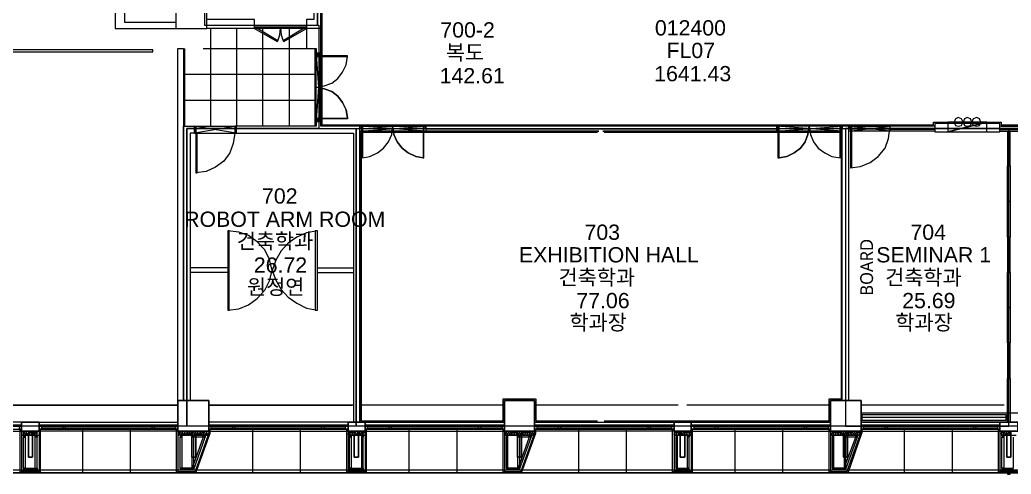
# Model space of a CAD drawing. Header units: millimetres. Extents: x -4033 to 126988, y -1911 to 106718.
# Drawn here: x 60194 to 82998, y 19379 to 29826 of the extents above; entities that cross this region are included whole.
import ezdxf

# ---------------------------------------------------------------- set-up
doc = ezdxf.new("R2010")
doc.units = ezdxf.units.MM
doc.layers.add('PDF_문자', color=7, linetype='Continuous')
doc.layers.add('PDF_형상', color=7, linetype='Continuous')
doc.styles.add('PDF 맑은 고딕', font='malgun.ttf')
doc.styles.add('PDF 맑은고딕Semilight', font='arial.ttf')

msp = doc.modelspace()

# ---------------------------------------------------------------- linework, layer by layer
at = {"layer": 'PDF_형상', "lineweight": 5}
for points in [[(67070, 29704), (67070, 27331), (64037, 27331), (64037, 20479), (22940, 20479), (22940, 24471), (22940, 27017), (22940, 29704), (22940, 32124), (22940, 38976), (64445, 38976), (64445, 32517), (64445, 29704), (67038, 29704)], [(64445, 32517), (64445, 29704), (67038, 29704), (67038, 30977), (67038, 32517)], [(67117, 27410), (67148, 27410), (67148, 30490), (67117, 30490)], [(64492, 29626), (64492, 30317), (63785, 30317), (63785, 29626)], [(66127, 29343), (65608, 29657), (65592, 29626), (66111, 29327)], [(66787, 29626), (66771, 29657), (66252, 29343), (66268, 29327)], [(58017, 29091), (63251, 29091), (63251, 29138), (58017, 29138)], [(63958, 21076), (63832, 21076), (63832, 29170), (63958, 29170)], [(67007, 29060), (67117, 29060), (67117, 29028), (67007, 29028)], [(67007, 29060), (67007, 29028), (67117, 29028), (67117, 29060)], [(67070, 28981), (67070, 28997), (67054, 28981)], [(64209, 27378), (65168, 27378), (64209, 27221), (65168, 27221)], [(67007, 27520), (67007, 27488), (67117, 27488), (67117, 27520)], [(67070, 27567), (67054, 27567), (67054, 27551), (67070, 27551)], [(68013, 27378), (69537, 27378), (69537, 27268), (68013, 27268), (69537, 27378), (69537, 27268)], [(79108, 27378), (77599, 27378), (77599, 27268), (79108, 27268), (77599, 27378), (77599, 27268)], [(79265, 27378), (80208, 27378), (80208, 27268), (79265, 27268), (80208, 27378), (80208, 27268)], [(79328, 27378), (79328, 26420), (79312, 26420), (79312, 27378)], [(81245, 27253), (82738, 27253), (82738, 27441), (81245, 27441)], [(82440, 27473), (81544, 27253), (82440, 27253), (82440, 27473), (81544, 27473), (81544, 27253)], [(81544, 27253), (82440, 27253), (82440, 27473), (81544, 27473)], [(81890, 27473), (81858, 27551), (81780, 27583), (81717, 27551), (81685, 27473), (81717, 27394), (81780, 27378), (81858, 27394)], [(81890, 27473), (81858, 27551), (81780, 27583), (81717, 27551), (81685, 27473), (81717, 27394), (81780, 27378), (81858, 27394)], [(82094, 27473), (82062, 27551), (81984, 27583), (81921, 27551), (81890, 27473), (81921, 27394), (81984, 27378), (82062, 27394)], [(82094, 27473), (82062, 27551), (81984, 27583), (81921, 27551), (81890, 27473), (81921, 27394), (81984, 27378), (82062, 27394)], [(82298, 27473), (82267, 27551), (82204, 27583), (82125, 27551), (82094, 27473), (82125, 27394), (82204, 27378), (82267, 27394)], [(67934, 20479), (64037, 20479), (64037, 27331), (67934, 27331)], [(64241, 27221), (64241, 26310), (64272, 26310), (64272, 27221)], [(67934, 27331), (79186, 27331), (79186, 20479), (67934, 20479)], [(68076, 27331), (68060, 27331), (68060, 27315), (68076, 27315)], [(69490, 27315), (69490, 27331), (69474, 27331), (69474, 27315)], [(77646, 27315), (77646, 27331), (77631, 27315)], [(79076, 27331), (79061, 27331), (79061, 27315), (79076, 27315)], [(90439, 27331), (86667, 27331), (86667, 20479), (82943, 20479), (82943, 27331), (79186, 27331), (79186, 20479), (82943, 20479), (82943, 27331), (86667, 27331), (86667, 20479), (90439, 20479)], [(79328, 27331), (79312, 27331), (79312, 27315), (79328, 27315)], [(82738, 27268), (86620, 27268)], [(82974, 27268), (82911, 27268), (82911, 26467), (82974, 26467), (82974, 25650), (82911, 25650), (82911, 26467), (82974, 26467)], [(82974, 25650), (82974, 24832), (82911, 24832), (82911, 25650)], [(82974, 24832), (82911, 24832), (82911, 24015), (82974, 24015), (82974, 23214), (82911, 23214), (82911, 24015), (82974, 24015)], [(82974, 23214), (82974, 22396), (82911, 22396), (82911, 23214)], [(82974, 22396), (82911, 22396), (82911, 21579), (82974, 21579), (82974, 20778), (82911, 20778), (82911, 21579), (82974, 21579)], [(64539, 20369), (64539, 21076), (63832, 21076), (63832, 20369)], [(64539, 21076), (63832, 21076), (63832, 20369), (64539, 20369)], [(63832, 20369), (63832, 21076), (64539, 21076), (64539, 20369)], [(72036, 20369), (72036, 21076), (71344, 21076), (71344, 20369)], [(72036, 21076), (71344, 21076), (71344, 20369), (72036, 20369)], [(71344, 20369), (71344, 21076), (72036, 21076), (72036, 20369)], [(79548, 20369), (79548, 21076), (78841, 21076), (78841, 20369)], [(79548, 21076), (78841, 21076), (78841, 20369), (79548, 20369)], [(78841, 20369), (78841, 21076), (79548, 21076), (79548, 20369)], [(63832, 20966), (57043, 20966)], [(82911, 20778), (79548, 20778), (79548, 20573), (82911, 20573)], [(86337, 20778), (82974, 20778), (82974, 20573), (86337, 20573)], [(57043, 20573), (57043, 20369), (60233, 20369), (60233, 20573)], [(60233, 20573), (60233, 20369), (60642, 20369), (60642, 20573), (63832, 20573), (63832, 20369), (60642, 20369), (60642, 20573)], [(60642, 20573), (60642, 20369), (60233, 20369), (60233, 20573)], [(64539, 20573), (64539, 20369), (67745, 20369), (68138, 20369), (68138, 20573), (67745, 20573), (67745, 20369), (67745, 20573)], [(68138, 20573), (68138, 20369), (67745, 20369), (67745, 20573)], [(75635, 20369), (75619, 20369), (75619, 20338), (75635, 20306), (75635, 20291), (75619, 20275), (75603, 20275), (75603, 20291), (75603, 20306), (75603, 20338), (75603, 20369), (75588, 20369), (75572, 20369), (75572, 20338), (75588, 20306), (75588, 20291), (75572, 20275), (75556, 20275), (75540, 20291), (75540, 20306), (75556, 20338), (75556, 20369), (75540, 20369), (75525, 20369), (75525, 20338), (75540, 20306), (75540, 20291), (75525, 20275), (75509, 20275), (75493, 20291), (75493, 20306), (75509, 20338), (75509, 20369), (75493, 20369), (75478, 20369), (75478, 20338), (75478, 20306), (75478, 20291), (75478, 20275), (75462, 20275), (75446, 20291), (75446, 20306), (75462, 20338), (75462, 20369), (75446, 20369), (75430, 20369), (75415, 20338), (75399, 20369), (75383, 20369), (75368, 20369), (75368, 20338), (75383, 20306), (75383, 20291), (75368, 20275), (75352, 20275), (75352, 20291), (75352, 20306), (75352, 20338), (75352, 20369), (75336, 20369), (75320, 20369), (75320, 20338), (75336, 20306), (75336, 20291), (75320, 20275), (75305, 20275), (75289, 20291), (75289, 20306), (75305, 20338), (75305, 20369), (75289, 20369), (75273, 20369), (75273, 20338), (75289, 20306), (75289, 20291), (75273, 20275), (75258, 20275), (75242, 20291), (75242, 20306), (75258, 20338), (75258, 20369), (75242, 20369), (72036, 20369), (72036, 20573), (75242, 20573), (75242, 20369)], [(75242, 20573), (75635, 20573), (75635, 20369), (75242, 20369)], [(83147, 20573), (86337, 20573), (86337, 20369), (83147, 20369), (83147, 20573), (83147, 20369), (82738, 20369), (82738, 20573), (79548, 20573), (79548, 20369), (82738, 20369), (82738, 20573)], [(82880, 20746), (79564, 20746), (79564, 20621), (82880, 20621)], [(82738, 20573), (82738, 20369), (83147, 20369), (83147, 20573)], [(60186, 20511), (60233, 20511), (60233, 20416), (60186, 20416)], [(60233, 19442), (60202, 19410), (60202, 20416), (60233, 20416)], [(60343, 20338), (60328, 20306), (60328, 20291), (60328, 20275), (60343, 20275), (60359, 20291), (60359, 20306)], [(60485, 20369), (60485, 19772), (60391, 19772), (60391, 20369), (60391, 19772), (60485, 19772)], [(60642, 20511), (60689, 20511), (60689, 20416), (60642, 20416)], [(60642, 19442), (60673, 19410), (60673, 20416), (60642, 20416)], [(61192, 20511), (61239, 20511), (61239, 20416), (61192, 20416)], [(63235, 20511), (63282, 20511), (63282, 20416), (63235, 20416)], [(63785, 20511), (63832, 20511), (63832, 20416), (63785, 20416)], [(63832, 20416), (63832, 19442), (63801, 19410), (63801, 20416)], [(63864, 20306), (63879, 20338), (63879, 20353), (63864, 20369), (63848, 20353), (63848, 20338)], [(64147, 19772), (64147, 20369), (64147, 19772), (64241, 19772), (64241, 20369), (64241, 19772), (64241, 20369), (64241, 19772), (64147, 19772), (64147, 20369)], [(64162, 20306), (64178, 20338), (64178, 20353), (64178, 20369), (64162, 20369), (64147, 20353), (64147, 20338)], [(64571, 20322), (64539, 20322), (64225, 19442), (64241, 19410)], [(64414, 20306), (64429, 20338), (64429, 20353), (64414, 20369), (64398, 20353), (64398, 20338)], [(64539, 20511), (64587, 20511), (64587, 20416), (64539, 20416)], [(64571, 20322), (64571, 20416), (64539, 20416), (64539, 20322)], [(65090, 20511), (65137, 20511), (65137, 20416), (65090, 20416)], [(67133, 20511), (67195, 20511), (67195, 20416), (67133, 20416)], [(67683, 20511), (67745, 20511), (67745, 20416), (67683, 20416)], [(67745, 19442), (67714, 19410), (67714, 20416), (67745, 20416)], [(67887, 20369), (67887, 19772), (67981, 19772), (67981, 20369), (67981, 19772), (67887, 19772)], [(67966, 20338), (67950, 20306), (67950, 20291), (67950, 20275), (67966, 20275), (67981, 20291), (67981, 20306)], [(68013, 20338), (67997, 20306), (67997, 20291), (68013, 20275), (68028, 20275), (68028, 20291), (68028, 20306)], [(68138, 20511), (68186, 20511), (68186, 20416), (68138, 20416)], [(68138, 19442), (68170, 19410), (68170, 20416), (68138, 20416)], [(68688, 20511), (68736, 20511), (68736, 20416), (68688, 20416)], [(70747, 20511), (70794, 20511), (70794, 20416), (70747, 20416)], [(71297, 20511), (71344, 20511), (71344, 20416), (71297, 20416)], [(71344, 20416), (71344, 19442), (71313, 19410), (71313, 20416)], [(71564, 20306), (71580, 20338), (71580, 20353), (71564, 20369), (71549, 20353), (71549, 20338)], [(71737, 20070), (71737, 20369), (71737, 19772), (71643, 19772), (71643, 20369), (71643, 20070), (71643, 20369), (71643, 19772), (71737, 19772), (71737, 20369)], [(72067, 20322), (72036, 20322), (71722, 19442), (71737, 19410)], [(71816, 20306), (71832, 20338), (71832, 20353), (71816, 20369), (71800, 20369), (71800, 20353), (71800, 20338)], [(71863, 20306), (71879, 20338), (71879, 20353), (71879, 20369), (71863, 20369), (71847, 20353), (71847, 20338)], [(72036, 20511), (72083, 20511), (72083, 20416), (72036, 20416)], [(72036, 20322), (72067, 20322)], [(72586, 20511), (72633, 20511), (72633, 20416), (72586, 20416)], [(74645, 20511), (74692, 20511), (74692, 20416), (74645, 20416)], [(75195, 20511), (75242, 20511), (75242, 20416), (75195, 20416)], [(75242, 19442), (75210, 19410), (75210, 20416), (75242, 20416)], [(75383, 20369), (75383, 19772), (75493, 19772), (75493, 20369), (75493, 19772), (75383, 19772)], [(75415, 20338), (75399, 20306), (75399, 20291), (75415, 20275), (75430, 20291), (75430, 20306)], [(75635, 20511), (75698, 20511), (75698, 20416), (75635, 20416)], [(75635, 19442), (75666, 19410), (75666, 20416), (75635, 20416)], [(76185, 20511), (76248, 20511), (76248, 20416), (76185, 20416)], [(78244, 20511), (78291, 20511), (78291, 20416), (78244, 20416)], [(78794, 20511), (78841, 20511), (78841, 20416), (78794, 20416)], [(78841, 20416), (78841, 19442), (78809, 19410), (78809, 20416)], [(78856, 20306), (78856, 20275), (78841, 20275), (79517, 20275), (79517, 20306), (79532, 20338), (79532, 20353), (79517, 20369), (79501, 20369), (79501, 20353), (79501, 20338), (79517, 20306), (79501, 20275), (79485, 20275), (79469, 20275), (79469, 20306), (79485, 20338), (79485, 20353), (79469, 20369), (79454, 20369), (79454, 20353), (79454, 20338), (79454, 20306), (79454, 20275), (79438, 20275), (79422, 20275), (79422, 20306), (79438, 20338), (79438, 20353), (79422, 20369), (79407, 20369), (79391, 20353), (79391, 20338), (79407, 20306), (79407, 20275), (79391, 20275), (79375, 20275), (79375, 20306), (79391, 20338), (79391, 20353), (79375, 20369), (79359, 20369), (79344, 20353), (79344, 20338), (79359, 20306), (79359, 20275), (79344, 20275), (79328, 20275), (79328, 20306), (79328, 20338), (79328, 20353), (79328, 20369), (79312, 20369), (79297, 20353), (79297, 20338), (79312, 20306), (79312, 20275), (79297, 20275), (79281, 20275), (79265, 20306), (79249, 20275), (79234, 20275), (79218, 20275), (79218, 20306), (79234, 20338), (79234, 20353), (79218, 20369), (79202, 20369), (79202, 20353), (79202, 20338), (79202, 20306), (79202, 20275), (79186, 20275), (79171, 20275), (79171, 20306), (79186, 20338), (79186, 20353), (79171, 20369), (79155, 20369), (79139, 20353), (79139, 20338), (79155, 20306), (79155, 20275), (79139, 20275), (79124, 20275), (79124, 20306), (79139, 20338), (79139, 20353), (79124, 20369), (79108, 20369), (79092, 20353), (79092, 20338), (79108, 20306), (79108, 20275), (79092, 20275), (79076, 20275), (79076, 20306), (79076, 20338), (79076, 20353), (79076, 20369), (79061, 20369), (79045, 20353), (79045, 20338), (79061, 20306), (79061, 20275), (79045, 20275), (79029, 20275), (79029, 20306), (79029, 20338), (79029, 20353), (79029, 20369), (79014, 20369), (78998, 20353), (78998, 20338), (79014, 20306), (79014, 20275), (78998, 20275), (78966, 20275), (78966, 20306), (78951, 20275), (78935, 20275), (78919, 20275), (78919, 20306), (78935, 20338), (78935, 20353), (78919, 20369), (78904, 20369), (78904, 20353), (78904, 20338), (78904, 20306), (78904, 20275), (78888, 20275), (78872, 20275), (78872, 20306), (78888, 20338), (78888, 20353), (78872, 20369), (78856, 20369), (78841, 20353), (78841, 20338)], [(78966, 20306), (78982, 20338), (78982, 20353), (78966, 20369), (78951, 20369), (78951, 20353), (78951, 20338)], [(79139, 20369), (79139, 19772), (79234, 19772), (79234, 20369), (79234, 20070), (79234, 20369), (79234, 19772), (79139, 19772), (79139, 20369), (79139, 20070)], [(79564, 20322), (79532, 20322), (79218, 19442), (79249, 19410)], [(79265, 20306), (79281, 20338), (79281, 20353), (79281, 20369), (79265, 20369), (79249, 20353), (79249, 20338)], [(79548, 20511), (79595, 20511), (79595, 20416), (79548, 20416)], [(80098, 20511), (80145, 20511), (80145, 20416), (80098, 20416)], [(82141, 20511), (82188, 20511), (82188, 20416), (82141, 20416)], [(82691, 20511), (82738, 20511), (82738, 20416), (82691, 20416)], [(82738, 19442), (82707, 19410), (82707, 20416), (82738, 20416)], [(82895, 20338), (82880, 20306), (82880, 20291), (82895, 20275), (82911, 20275), (82911, 20291), (82911, 20306)], [(82895, 20369), (82895, 19772), (82990, 19772), (82990, 20369), (82990, 19772), (82895, 19772)], [(60281, 20275), (60281, 20228), (60328, 20228), (60328, 20275)], [(60595, 20275), (60595, 20228), (60548, 20228), (60548, 20275)], [(63879, 20275), (63879, 20228), (63927, 20228), (63927, 20275)], [(64461, 20275), (64461, 20228), (64414, 20228), (64414, 20275)], [(67777, 20275), (67777, 20228), (67824, 20228), (67824, 20275)], [(68091, 20275), (68091, 20228), (68060, 20228), (68060, 20275)], [(71392, 20275), (71392, 20228), (71423, 20228), (71423, 20275)], [(71690, 20275), (71690, 20228), (71643, 20228), (71643, 20275)], [(71957, 20275), (71957, 20228), (71910, 20228), (71910, 20275)], [(75289, 20275), (75289, 20228), (75320, 20228), (75320, 20275)], [(75588, 20275), (75588, 20228), (75556, 20228), (75556, 20275)], [(78888, 20275), (78888, 20228), (78919, 20228), (78919, 20275)], [(79186, 20275), (79186, 20228), (79155, 20228), (79155, 20275)], [(79454, 20275), (79454, 20228), (79422, 20228), (79422, 20275)], [(82785, 20275), (82785, 20228), (82833, 20228), (82833, 20275)], [(108811, 19410), (19561, 19410)], [(60249, 19442), (60218, 19410), (60658, 19410), (60642, 19442)], [(60281, 19520), (60281, 19489), (60328, 19489), (60328, 19520)], [(60595, 19520), (60595, 19489), (60548, 19489), (60548, 19520)], [(64209, 19442), (64241, 19410), (63817, 19410), (63848, 19442)], [(63879, 19520), (63879, 19489), (63927, 19489), (63927, 19520)], [(64194, 19520), (64194, 19489), (64147, 19489), (64147, 19520)], [(67745, 19442), (67714, 19410), (68170, 19410), (68138, 19442)], [(67777, 19520), (67777, 19489), (67824, 19489), (67824, 19520)], [(68091, 19520), (68091, 19489), (68060, 19489), (68060, 19520)], [(71722, 19442), (71737, 19410), (71313, 19410), (71344, 19442)], [(71392, 19520), (71392, 19489), (71423, 19489), (71423, 19520)], [(71690, 19520), (71690, 19489), (71643, 19489), (71643, 19520)], [(75242, 19442), (75210, 19410), (75666, 19410), (75635, 19442)], [(75289, 19520), (75289, 19489), (75320, 19489), (75320, 19520)], [(79218, 19442), (79234, 19410), (78809, 19410), (78841, 19442)], [(78888, 19520), (78888, 19489), (78919, 19489), (78919, 19520)], [(79186, 19520), (79186, 19489), (79155, 19489), (79155, 19520)], [(82738, 19442), (82707, 19410), (83163, 19410), (83131, 19442)], [(82785, 19520), (82785, 19489), (82833, 19489), (82833, 19520)], [(82974, 19410), (82958, 19442), (82943, 19442), (82911, 19442), (82911, 19410), (82911, 19379), (82943, 19379), (82974, 19379)]]:
    msp.add_lwpolyline(points, close=True, dxfattribs=at)
for points in [[(84137, 30883), (82943, 30883), (79297, 30883), (76688, 30883), (76688, 36478), (76688, 38976), (71784, 38976), (71784, 34529), (71784, 30977), (68186, 30977), (67038, 30977), (67038, 29704), (67070, 29704), (67070, 27331), (67934, 27331), (71690, 27331), (75446, 27331), (79186, 27331), (82943, 27331), (86699, 27331)], [(67023, 31622), (67007, 31622), (67007, 31653), (67054, 31669), (67101, 31669), (67101, 31653), (67133, 31653), (67133, 31622), (67117, 31622), (67117, 29626), (66960, 29626), (66787, 29626), (66787, 29170), (67007, 29170), (67007, 29060), (67117, 29060), (67117, 29626)], [(64492, 30317), (64539, 30317), (64539, 31150), (66960, 31150), (66960, 29830), (66787, 29830), (66787, 29626), (65592, 29626), (65592, 29830), (64492, 29830)], [(82738, 27378), (82738, 27441), (81245, 27441), (81245, 27378), (67117, 27378), (67117, 30789)], [(63785, 29767), (62606, 29767), (62606, 30223), (62386, 30223), (62386, 29626), (63785, 29626)], [(66787, 29657), (65592, 29657), (65592, 29626), (66787, 29657), (66787, 29626), (65592, 29657), (66787, 29657), (66787, 29626), (65592, 29626), (64492, 29626)], [(64587, 27378), (64587, 29626)], [(65184, 27378), (65184, 29626)], [(65781, 27378), (65781, 29626)], [(66127, 29343), (66174, 29484), (66190, 29626), (66205, 29484), (66252, 29343)], [(66394, 27378), (66394, 29626)], [(63989, 27378), (63989, 29170)], [(64414, 29170), (66787, 29170)], [(66991, 27378), (66991, 29170)], [(67070, 29028), (67038, 29028), (67023, 28997), (67730, 28997), (67007, 28997), (67007, 28981), (67730, 28981), (67730, 28997)], [(67117, 29028), (67117, 27520), (67117, 29028), (67007, 27520), (67007, 29028), (67117, 27520), (67007, 27520), (67007, 27488), (67117, 27488), (67117, 27520)], [(67007, 28274), (67195, 28243), (67368, 28180), (67510, 28070), (67620, 27928), (67698, 27755), (67730, 27567), (67730, 27551), (67023, 27551), (67023, 27567), (67730, 27567), (67698, 27755), (67620, 27928), (67510, 28070), (67368, 28180), (67195, 28243), (67007, 28274), (67195, 28305), (67368, 28368), (67510, 28478), (67620, 28620), (67698, 28793), (67730, 28981)], [(67101, 29028), (67101, 27520)], [(63958, 28573), (67007, 28573)], [(63958, 27975), (67007, 27975)], [(109345, 24581), (109345, 27818), (109549, 27818), (109549, 24392), (109549, 21076), (108842, 21076), (108842, 20369), (105542, 20369), (105542, 19473), (105243, 19473), (22830, 19473), (22846, 19473)], [(63958, 21076), (63958, 27378), (64209, 27378), (64209, 27221), (64115, 27221), (64115, 21076)], [(64257, 27221), (64209, 27221), (64209, 27378), (64241, 27378), (64241, 27268), (64241, 27221)], [(65137, 27237), (65137, 27221), (65168, 27221), (65168, 27378), (65137, 27378), (65137, 27268), (65137, 27221), (65105, 26985), (65027, 26765), (64885, 26577), (64697, 26435), (64477, 26341), (64241, 26310)], [(64241, 27378), (64257, 27378)], [(65137, 27378), (65152, 27378)], [(79265, 21076), (79265, 23166), (79265, 27378), (79108, 27378), (68013, 27378), (67871, 27378), (67117, 27378), (67117, 27488), (67007, 27488), (67007, 27378), (65168, 27378), (65168, 27221), (67871, 27221), (67871, 22664), (67871, 20573)], [(67023, 27551), (67038, 27520), (67070, 27520)], [(81245, 27410), (81245, 27378), (67117, 27378), (67117, 27410), (81214, 27410), (81214, 27473), (82770, 27473), (82770, 27410), (101613, 27410), (101613, 27378), (82738, 27378), (82738, 27410)], [(68013, 27315), (68013, 27331), (68028, 27363), (68060, 27378), (68060, 26655), (68060, 27378), (68076, 27378), (68076, 26655), (68248, 26687), (68421, 26765), (68563, 26875), (68673, 27017), (68751, 27190), (68767, 27378), (68798, 27190), (68877, 27017), (68987, 26875), (69128, 26765), (69301, 26687), (69474, 26655), (69490, 26655), (69490, 27378), (69474, 27378), (69474, 26655), (69301, 26687), (69128, 26765), (68987, 26875), (68877, 27017), (68798, 27190), (68767, 27378)], [(68013, 20573), (68013, 22664), (68013, 27378)], [(69537, 27315), (69537, 27331), (69521, 27363), (69490, 27378)], [(77631, 27378), (77599, 27363), (77599, 27331), (77599, 27315), (69537, 27315), (69537, 27331), (77599, 27331)], [(78354, 27378), (78322, 27190), (78259, 27017), (78149, 26875), (78008, 26765), (77835, 26687), (77662, 26655), (77662, 27378), (77631, 27378), (77631, 26655), (77662, 26655), (77835, 26687), (78008, 26765), (78149, 26875), (78259, 27017), (78322, 27190), (78354, 27378), (78385, 27190), (78448, 27017), (78558, 26875), (78715, 26765), (78872, 26687), (79061, 26655), (79061, 27378), (79076, 27378), (79076, 26655), (79076, 27378), (79108, 27363), (79108, 27331), (79108, 27315)], [(79108, 21076), (79108, 23166), (79108, 27378)], [(81214, 27378), (79265, 27378)], [(79297, 26420), (79532, 26451), (79752, 26545), (79941, 26687), (80098, 26875), (80177, 27095), (80208, 27331), (79265, 27331), (79281, 27363), (79312, 27378)], [(82770, 27378), (86620, 27378), (86761, 27378), (94022, 27378)], [(68013, 27268), (73513, 27268), (68013, 27268), (68013, 20573), (71344, 20573), (71344, 21076), (72036, 21076), (72036, 20573), (73560, 20573)], [(73482, 27237), (68044, 27237), (68044, 20605), (71313, 20605), (71313, 21108), (72067, 21108), (72067, 20605), (73482, 20605)], [(73655, 20573), (78841, 20573), (78841, 21076), (79108, 21076), (79108, 27268), (73607, 27268), (79108, 27268)], [(73639, 20605), (78809, 20605), (78809, 21108), (79092, 21108), (79092, 27237), (73639, 27237)], [(80208, 27315), (79265, 27315)], [(81245, 27268), (79265, 27268)], [(81245, 27331), (80208, 27331), (80208, 27315), (81245, 27315)], [(85661, 27331), (82738, 27331)], [(82738, 27315), (85661, 27315), (86620, 27315)], [(67038, 24974), (66787, 24927), (66567, 24832), (66363, 24691), (66205, 24518), (66080, 24298), (66001, 24062), (65938, 24314), (65828, 24534), (65655, 24722), (65451, 24864), (65231, 24942), (64980, 24974), (64980, 24062), (64980, 23151), (65011, 23151), (65011, 24062), (65011, 24974), (64980, 24974)], [(64980, 23151), (65231, 23182), (65451, 23276), (65655, 23418), (65828, 23607), (65938, 23827), (66001, 24062), (66080, 23842), (66205, 23622), (66363, 23449), (66567, 23308), (66787, 23198), (67038, 23151), (67038, 24062), (67038, 24974), (66991, 24974), (66991, 24062), (66991, 23151), (67038, 23151)], [(64980, 24125), (64115, 24125)], [(64980, 24015), (64115, 24015)], [(67038, 24125), (67871, 24125)], [(67038, 24015), (67871, 24015)], [(67871, 20966), (64539, 20966), (67840, 20966)], [(71344, 20966), (68044, 20966)], [(75336, 20966), (72036, 20966)], [(78841, 20966), (75540, 20966)], [(82833, 20966), (79548, 20966)], [(68138, 20369), (71344, 20369), (71344, 20573), (68138, 20573), (68138, 20369), (68123, 20369), (68123, 20338), (68138, 20306), (68138, 20291), (68123, 20275), (68107, 20275), (68091, 20291), (68091, 20306), (68107, 20338), (68107, 20369), (68091, 20369), (68076, 20369), (68076, 20338), (68076, 20306), (68076, 20291), (68076, 20275), (68060, 20275), (68044, 20291), (68044, 20306), (68060, 20338), (68060, 20369), (68044, 20369), (68028, 20369), (68013, 20338), (68013, 20369), (67981, 20369), (67966, 20369), (67966, 20338), (67950, 20369), (67934, 20369), (67918, 20369), (67918, 20338), (67934, 20306), (67934, 20291), (67918, 20275), (67903, 20275), (67903, 20291), (67903, 20306), (67903, 20338), (67903, 20369), (67887, 20369), (67871, 20369), (67871, 20338), (67887, 20306), (67887, 20291), (67871, 20275), (67855, 20275), (67840, 20291), (67840, 20306), (67855, 20338), (67855, 20369), (67840, 20369), (67824, 20369), (67824, 20338), (67840, 20306), (67840, 20291), (67824, 20275), (67808, 20275), (67793, 20291), (67793, 20306), (67808, 20338), (67808, 20369), (67793, 20369), (67777, 20369), (67777, 20338), (67777, 20306), (67777, 20291), (67777, 20275), (67761, 20275), (67745, 20291), (67745, 20306), (67761, 20338), (67761, 20369), (67745, 20369)], [(68044, 20573), (67887, 20573)], [(78841, 20573), (75635, 20573), (75635, 20369), (75635, 20573), (75242, 20573), (75242, 20369)], [(82880, 20683), (79564, 20683)], [(86699, 20479), (82943, 20479), (79186, 20479), (75446, 20479), (71690, 20479), (67934, 20479), (64194, 20479), (60438, 20479), (56682, 20479), (52941, 20479), (49185, 20479), (45429, 20479), (41689, 20479), (37933, 20479)], [(57043, 20511), (60233, 20511)], [(57043, 20479), (60233, 20479)], [(57043, 20416), (60233, 20416)], [(60611, 20275), (60595, 20275), (60579, 20275), (60579, 20291), (60579, 20306), (60579, 20338), (60579, 20369), (60563, 20369), (60548, 20369), (60548, 20338), (60563, 20306), (60563, 20291), (60548, 20275), (60532, 20275), (60532, 20291), (60532, 20306), (60532, 20338), (60532, 20369), (60516, 20369), (60501, 20369), (60501, 20338), (60516, 20306), (60516, 20291), (60501, 20275), (60485, 20275), (60469, 20291), (60469, 20306), (60485, 20338), (60485, 20369), (60469, 20369), (60453, 20369), (60453, 20338), (60469, 20306), (60469, 20291), (60453, 20275), (60438, 20275), (60422, 20291), (60422, 20306), (60438, 20338), (60438, 20369), (60422, 20369), (60406, 20369), (60406, 20338), (60406, 20306), (60406, 20291), (60406, 20275), (60391, 20275), (60375, 20291), (60375, 20306), (60391, 20338), (60391, 20369), (60375, 20369), (60359, 20369), (60343, 20338), (60328, 20369), (60312, 20369), (60296, 20369), (60296, 20338), (60312, 20306), (60312, 20291), (60296, 20275), (60281, 20275), (60281, 20291), (60281, 20306), (60281, 20338), (60281, 20369), (60265, 20369)], [(60611, 20306), (60595, 20338), (60595, 20369), (60611, 20369)], [(60642, 20511), (63832, 20511)], [(60642, 20479), (63832, 20479)], [(60642, 20416), (63832, 20416)], [(60689, 20495), (63785, 20495)], [(60689, 20448), (63785, 20448)], [(61632, 20416), (61632, 19410)], [(62732, 20416), (62732, 19410)], [(64194, 19520), (64194, 20275), (64209, 20275), (64209, 20306), (64194, 20338), (64194, 20353), (64209, 20369), (64225, 20369), (64225, 20353), (64225, 20338), (64225, 20306), (64225, 20275), (64241, 20275), (64257, 20275), (64257, 20306), (64241, 20338), (64241, 20353), (64257, 20369), (64272, 20369), (64288, 20353), (64288, 20338), (64272, 20306), (64272, 20275), (64288, 20275), (64304, 20275), (64304, 20306), (64288, 20338), (64288, 20353), (64304, 20369), (64319, 20369), (64335, 20353), (64335, 20338), (64319, 20306), (64319, 20275), (64335, 20275), (64351, 20275), (64351, 20306), (64351, 20338), (64351, 20353), (64351, 20369), (64367, 20369), (64382, 20353), (64382, 20338), (64367, 20306), (64367, 20275), (64382, 20275), (64398, 20275), (64414, 20306), (64429, 20275), (64445, 20275), (64461, 20275), (64461, 20306), (64445, 20338), (64445, 20353), (64461, 20369), (64477, 20369), (64477, 20353), (64477, 20338), (64477, 20306), (64477, 20275), (64492, 20275), (64508, 20275), (64508, 20306), (64492, 20338), (64492, 20353), (64508, 20369), (64524, 20369), (64539, 20353), (64539, 20338), (64524, 20306), (64524, 20275), (63832, 20275), (63848, 20275), (63864, 20306), (63879, 20275), (63895, 20275), (63911, 20275), (63911, 20306), (63895, 20338), (63895, 20353), (63911, 20369), (63927, 20369), (63927, 20353), (63927, 20338), (63927, 20306), (63927, 20275), (63942, 20275), (63958, 20275), (63958, 20306), (63942, 20338), (63942, 20353), (63958, 20369), (63974, 20369), (63989, 20353), (63989, 20338), (63974, 20306), (63974, 20275), (63989, 20275), (64005, 20275), (64005, 20306), (63989, 20338), (63989, 20353), (64005, 20369), (64021, 20369), (64037, 20353), (64037, 20338), (64021, 20306), (64021, 20275), (64037, 20275), (64052, 20275), (64052, 20306), (64052, 20338), (64052, 20353), (64052, 20369), (64068, 20369), (64084, 20353), (64084, 20338), (64068, 20306), (64068, 20275), (64084, 20275), (64099, 20275), (64099, 20306), (64099, 20338), (64099, 20353), (64099, 20369), (64115, 20369), (64131, 20353), (64131, 20338), (64115, 20306), (64115, 20275), (64131, 20275), (64162, 20275), (64162, 20306), (64178, 20275), (64194, 20275), (64194, 20228), (64147, 20228), (64147, 20275), (64194, 20275), (64429, 20275)], [(64539, 20511), (67745, 20511)], [(64539, 20479), (67745, 20479)], [(64539, 20416), (67745, 20416)], [(64571, 20322), (64539, 20322)], [(64587, 20495), (67683, 20495)], [(64587, 20448), (67683, 20448)], [(65545, 20416), (65545, 19410)], [(66645, 20416), (66645, 19410)], [(68138, 20511), (71344, 20511)], [(68138, 20479), (71344, 20479)], [(68138, 20416), (71344, 20416)], [(68186, 20495), (71297, 20495)], [(68186, 20448), (71297, 20448)], [(69144, 20416), (69144, 19410)], [(70244, 20416), (70244, 19410)], [(71926, 20228), (71690, 20228), (71643, 20275), (71627, 20275), (71627, 20306), (71627, 20338), (71627, 20353), (71627, 20369), (71612, 20369), (71596, 20353), (71596, 20338), (71612, 20306), (71612, 20275), (71596, 20275), (71580, 20275), (71564, 20306), (71549, 20275), (71533, 20275), (71517, 20275), (71517, 20306), (71533, 20338), (71533, 20353), (71517, 20369), (71502, 20369), (71502, 20353), (71502, 20338), (71502, 20306), (71502, 20275), (71486, 20275), (71470, 20275), (71470, 20306), (71486, 20338), (71486, 20353), (71470, 20369), (71454, 20369), (71439, 20353), (71439, 20338), (71454, 20306), (71454, 20275), (71439, 20275), (71423, 20275), (71423, 20306), (71439, 20338), (71439, 20353), (71423, 20369), (71407, 20369), (71392, 20353), (71392, 20338), (71407, 20306), (71407, 20275), (71392, 20275), (71376, 20275), (71376, 20306), (71376, 20338), (71376, 20353), (71376, 20369), (71360, 20369), (71344, 20353), (71344, 20338), (71360, 20306), (71360, 20275), (71344, 20275), (72020, 20275), (72020, 20306), (72036, 20338), (72036, 20353), (72020, 20369), (72004, 20369), (71989, 20353), (71989, 20338), (72004, 20306), (72004, 20275), (71989, 20275), (71973, 20275), (71973, 20306), (71989, 20338), (71989, 20353), (71973, 20369), (71957, 20369), (71942, 20353), (71942, 20338), (71957, 20306), (71957, 20275), (71942, 20275), (71926, 20275), (71926, 20306), (71926, 20338), (71926, 20353), (71926, 20369), (71910, 20369), (71894, 20353), (71894, 20338), (71910, 20306), (71910, 20275), (71894, 20275), (71879, 20275), (71863, 20306), (71863, 20275), (71847, 20275), (71816, 20275), (71816, 20306), (71800, 20275), (71784, 20275), (71769, 20275), (71769, 20306), (71784, 20338), (71784, 20353), (71769, 20369), (71753, 20369), (71753, 20353), (71753, 20338), (71753, 20306), (71753, 20275), (71737, 20275), (71722, 20275), (71722, 20306), (71737, 20338), (71737, 20353), (71722, 20369), (71706, 20369), (71690, 20353), (71690, 20338), (71706, 20306), (71706, 20275), (71690, 20275), (71674, 20275), (71674, 20306), (71690, 20338), (71690, 20353), (71674, 20369), (71659, 20369), (71643, 20353), (71643, 20338), (71659, 20306), (71659, 20275), (71643, 20275), (71643, 19520), (71690, 19489), (71957, 20228), (71910, 20275)], [(72036, 20511), (75242, 20511)], [(72036, 20479), (75242, 20479)], [(72036, 20416), (75242, 20416)], [(72067, 20322), (72067, 20416), (72036, 20416), (72036, 20322)], [(72083, 20495), (75195, 20495)], [(72083, 20448), (75195, 20448)], [(73042, 20416), (73042, 19410)], [(74142, 20416), (74142, 19410)], [(75635, 20511), (78841, 20511)], [(75635, 20479), (78841, 20479)], [(75635, 20416), (78841, 20416)], [(75635, 20369), (78841, 20369)], [(75698, 20495), (78794, 20495)], [(75698, 20448), (78794, 20448)], [(76641, 20416), (76641, 19410)], [(77741, 20416), (77741, 19410)], [(79532, 20322), (79564, 20322), (79548, 20322), (79548, 20416), (79564, 20416), (79564, 20322)], [(79548, 20511), (82738, 20511)], [(79548, 20479), (82738, 20479)], [(79548, 20416), (82738, 20416)], [(79595, 20495), (82691, 20495)], [(79595, 20448), (82691, 20448)], [(80538, 20416), (80538, 19410)], [(81638, 20416), (81638, 19410)], [(83005, 20275), (82990, 20275), (82974, 20291), (82974, 20306), (82990, 20338), (82990, 20369), (82974, 20369), (82958, 20369), (82958, 20338), (82958, 20306), (82958, 20291), (82958, 20275), (82943, 20275), (82927, 20291), (82927, 20306), (82943, 20338), (82943, 20369), (82927, 20369), (82911, 20369), (82895, 20338), (82880, 20369), (82864, 20369), (82848, 20369), (82848, 20338), (82864, 20306), (82864, 20291), (82848, 20275), (82833, 20275), (82833, 20291), (82833, 20306), (82833, 20338), (82833, 20369), (82817, 20369), (82801, 20369), (82801, 20338), (82817, 20306), (82817, 20291), (82801, 20275), (82785, 20275), (82785, 20291), (82770, 20306), (82785, 20338), (82785, 20369), (82770, 20369)], [(60233, 20275), (60642, 20275)], [(60281, 19520), (60281, 20228), (60328, 20275)], [(60281, 19489), (60328, 19520), (60548, 19520), (60548, 20228)], [(60328, 19520), (60328, 20228)], [(60595, 19520), (60595, 20228), (60548, 20275)], [(63879, 19520), (63879, 20228), (63927, 20275)], [(64147, 19520), (63927, 19520), (63927, 20228)], [(64429, 20228), (64194, 20228), (64147, 20275), (64147, 19520), (64194, 19489), (64461, 20228), (64414, 20275)], [(64414, 20228), (64162, 19520)], [(67745, 20275), (68138, 20275)], [(67777, 19520), (67777, 20228), (67824, 20275)], [(67777, 19489), (67824, 19520), (68060, 19520), (68060, 20228)], [(67824, 19520), (67824, 20228)], [(68091, 19520), (68091, 20228), (68060, 20275)], [(71392, 19520), (71392, 20228), (71423, 20275)], [(71643, 19520), (71423, 19520), (71423, 20228)], [(71910, 20228), (71659, 19520)], [(71926, 20275), (71690, 20275), (71690, 19520)], [(75242, 20275), (75635, 20275)], [(75289, 19520), (75289, 20228), (75320, 20275)], [(75289, 19489), (75320, 19520), (75320, 20228)], [(75320, 19520), (75556, 19520), (75556, 20228)], [(75588, 19520), (75556, 19520), (75556, 19489), (75588, 19489), (75588, 19520), (75588, 20228), (75556, 20275)], [(78888, 19520), (78888, 20228), (78919, 20275)], [(79438, 20228), (79186, 20228), (79155, 20275), (79155, 19520), (78919, 19520), (78919, 20228)], [(79422, 20275), (79454, 20228), (79186, 19489), (79155, 19520), (79422, 20228)], [(79438, 20275), (79186, 20275), (79186, 19520)], [(82770, 20275), (83115, 20275)], [(82785, 19520), (82785, 20228), (82833, 20275)], [(82785, 19489), (82833, 19520), (83053, 19520), (83053, 20228)], [(82833, 19520), (82833, 20228)], [(60328, 19489), (60548, 19489)], [(60595, 19489), (60548, 19520)], [(63879, 19489), (63927, 19520)], [(64147, 19489), (63927, 19489)], [(67824, 19489), (68060, 19489)], [(68091, 19489), (68060, 19520)], [(71392, 19489), (71423, 19520)], [(71643, 19489), (71423, 19489)], [(75320, 19489), (75556, 19489)], [(75588, 19489), (75556, 19520)], [(78888, 19489), (78919, 19520)], [(79155, 19489), (78919, 19489)], [(82833, 19489), (83053, 19489)]]:
    msp.add_lwpolyline(points, dxfattribs=at)

# ---------------------------------------------------------------- texts
at = {"layer": 'PDF_문자', "attachment_point": 4, "style": 'PDF 맑은고딕Semilight'}
for s, insert, char_height in [('700-2', (69867, 29592), 350.8), ('012400', (74802, 29639), 350.8), ('복도', (69993, 29057), 350.8), ('FL07', (75069, 29120), 350.8), ('1641.43', (74786, 28586), 350.8), ('142.61', (69851, 28539), 350.8), ('702', (65765, 25773), 350.8), ('ROBOT ARM ROOM', (63974, 25239), 350.77), ('703', (73183, 24940), 350.8), ('704', (80680, 24940), 350.8), ('건축학과', (65184, 24720), 350.8), ('EXHIBITION HALL', (71674, 24421), 350.77), ('SEMINAR 1', (79894, 24421), 350.8), ('26.72', (65577, 24185), 350.8), ('건축학과', (72586, 23887), 350.8), ('건축학과', (80098, 23887), 350.8), ('원정연', (65419, 23667), 350.8), ('77.06', (72995, 23368), 350.8), ('25.69', (80491, 23368), 350.8), ('학과장', (72837, 22850), 350.8), ('학과장', (80334, 22850), 350.8)]:
    msp.add_mtext(s, dxfattribs=dict(at, insert=insert, char_height=char_height))
at = {"layer": 'PDF_문자', "insert": (79675, 23481), "char_height": 293.7, "attachment_point": 4, "rotation": 90, "style": 'PDF 맑은 고딕'}
msp.add_mtext('BOARD', dxfattribs=at)

doc.saveas('drawing.dxf')
